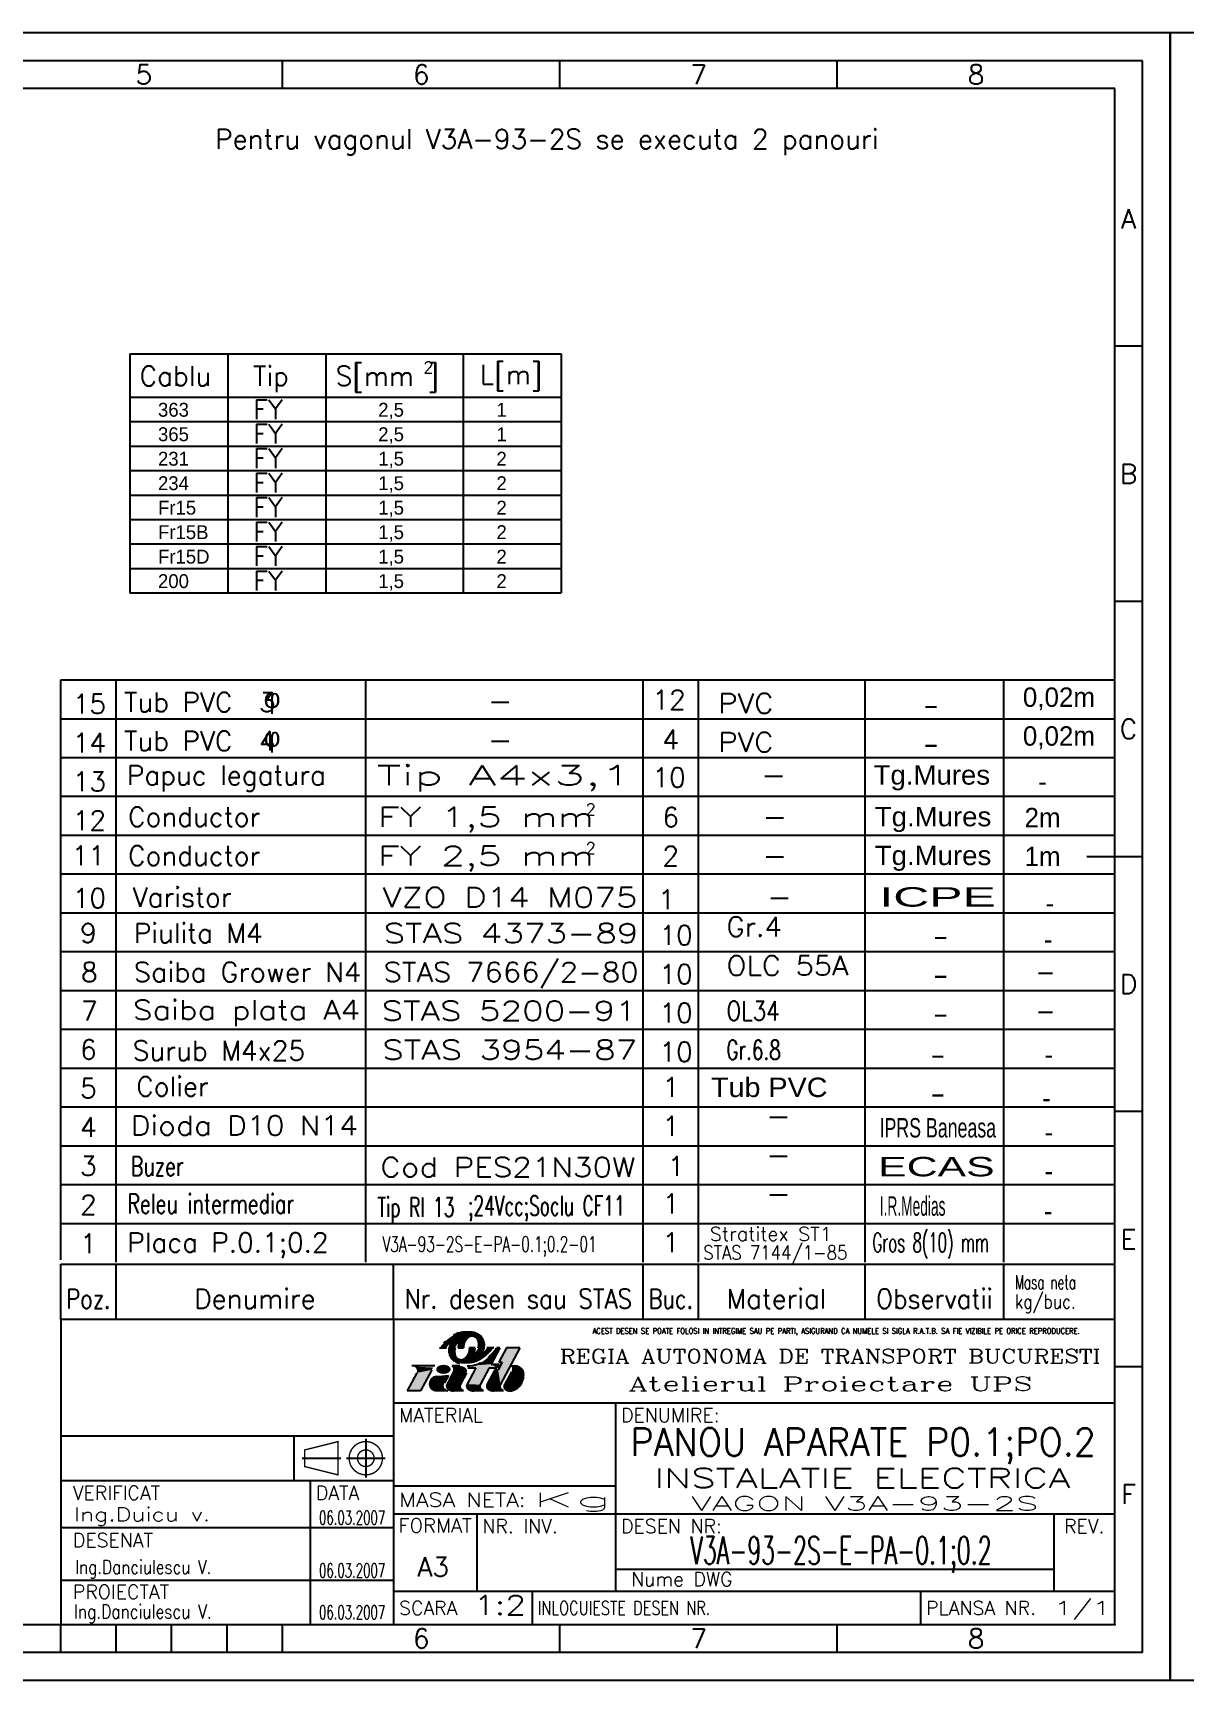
# Model space of a CAD drawing. Header units: millimetres. Extents: x -9 to 621, y 4 to 301.
# Drawn here: x 206.4 to 413.9, y 3.7 to 300.7 of the extents above; entities that cross this region are included whole.
import ezdxf
from ezdxf.enums import TextEntityAlignment as Align

# ---------------------------------------------------------------- set-up
doc = ezdxf.new("R2010")
doc.units = ezdxf.units.MM
doc.layers.add('LIN_GR', color=3, linetype='Continuous')
doc.layers.add('LIN_SUB', color=7, linetype='Continuous')
doc.styles.add('ISO', font='SIMPLEX.shx')
doc.styles.add('ISOCP', font='SIMPLEX.SHX')
doc.styles.add('ROMANC', font='romanc')

# ---------------------------------------------------------------- blocks, each defined once
blk = doc.blocks.new('a3')
at = {"color": 70}
for p, q in [((-160, 287), (-160, 292)), ((-110, 287), (-110, 292)), ((-60, 287), (-60, 292)), ((-5, 240.5), (-10, 240.5)), ((-5, 194.5), (-10, 194.5)), ((-15, 148.5), (-5, 148.5)), ((-5, 102.5), (-10, 102.5)), ((-5, 56.5), (-10, 56.5)), ((-200, 5), (-200, 10)), ((-190, 5), (-190, 10)), ((-180, 5), (-180, 10)), ((-170, 5), (-170, 10)), ((-160, 5), (-160, 10)), ((-110, 5), (-110, 10)), ((-60, 5), (-60, 10)), ((-260, 5), (-160, 5))]:
    blk.add_line(p, q, dxfattribs=at)
at = {"color": 240}
for points in [[(0, 297), (-420, 297), (-420, 0), (0, 0)], [(-5, 292), (-415, 292), (-415, 5), (-5, 5)]]:
    blk.add_lwpolyline(points, close=True, dxfattribs=at)
at = {"color": 70}
blk.add_lwpolyline([(-10, 287), (-410, 287), (-410, 10), (-10, 10)], close=True, dxfattribs=at)
at = {"color": 50, "style": 'ISO'}
for s, p in [('5', (-185, 289.5)), ('6', (-135, 289.5)), ('7', (-85, 289.5)), ('8', (-35, 289.5)), ('A', (-7.5, 263.5)), ('B', (-7.5, 217.5)), ('C', (-7.5, 171.5)), ('D', (-7.5, 125.5)), ('E', (-7.5, 79.5)), ('F', (-7.5, 33.5)), ('6', (-135, 7.5)), ('7', (-85, 7.5)), ('8', (-35, 7.5))]:
    blk.add_text(s, height=3.5, dxfattribs=at).set_placement(p, align=Align.MIDDLE)
blk = doc.blocks.new('ind3_12')
at = {"color": 70}
for p, q in [((0, 55), (-190, 55)), ((-190, 55), (-190, 0)), ((-130, 55), (-130, 0)), ((-130, 40), (0, 40)), ((-190, 26), (-130, 26))]:
    blk.add_line(p, q, dxfattribs=at)
at = {"color": 40}
for p, q in [((-121.71, 49.9), (-120.46, 49.9)), ((-118.34, 49.9), (-117.36, 49.9)), ((-115.31, 49.9), (-116.29, 49.9)), ((-111.94, 49.9), (-113.19, 49.9)), ((-112.95, 48.16), (-112.68, 48.4)), ((-112.68, 48.4), (-112.61, 48.47)), ((-110.84, 49.9), (-112.41, 46.97)), ((-110.84, 49.9), (-111.36, 49.9)), ((-109.64, 49.9), (-111.01, 47.32)), ((-107.23, 49.9), (-110.77, 43.26)), ((-107.23, 49.9), (-109.64, 49.9)), ((-125.82, 45.38), (-127.54, 42.15)), ((-122.56, 46.63), (-126.68, 46.63)), ((-123.11, 45.94), (-125.13, 42.15)), ((-120.12, 44.91), (-120.81, 43.6)), ((-119.12, 45.67), (-120.36, 43.36)), ((-118.05, 46.63), (-119.46, 46.63)), ((-116.85, 45.42), (-118, 43.26)), ((-115.18, 46.28), (-116.74, 43.36)), ((-116.7, 46.63), (-116.29, 46.65)), ((-116.6, 46.28), (-115.18, 46.28)), ((-116.29, 46.65), (-115.69, 46.73)), ((-115.69, 46.73), (-115.27, 46.82)), ((-115.27, 46.82), (-114.78, 46.97)), ((-114.78, 46.97), (-114.27, 47.24)), ((-112.77, 46.28), (-114.38, 43.26)), ((-111.75, 45.93), (-113.13, 43.36)), ((-112.77, 46.28), (-111.36, 46.28)), ((-112.41, 46.97), (-110.99, 46.97)), ((-111.75, 45.93), (-111.15, 45.93)), ((-110.99, 46.97), (-111.36, 46.28)), ((-110.41, 47.32), (-111.15, 45.93)), ((-111.01, 47.32), (-110.41, 47.32)), ((-108.74, 45.59), (-109.99, 43.26)), ((-108.78, 46.63), (-108.09, 46.63)), ((-125.13, 42.15), (-127.54, 42.15)), ((-120.23, 42.15), (-122.21, 42.15)), ((-117.39, 42.15), (-119.15, 42.15)), ((-117.39, 42.15), (-117.72, 42.33)), ((-113.77, 42.15), (-115.53, 42.15)), ((-113.77, 42.15), (-114.1, 42.33)), ((-110.16, 42.15), (-111.92, 42.15)), ((-110.16, 42.15), (-110.49, 42.33))]:
    blk.add_line(p, q, dxfattribs=at)
at = {"color": 240}
for p, q in [((-90, 40), (-90, 6)), ((-130, 34), (-190, 34)), ((-148, 34), (-148, 26)), ((-135, 33.5), (-135, 26.5)), ((-146.5, 30), (-139.5, 30)), ((-138.5, 30), (-131.5, 30)), ((-145, 26), (-145, 0)), ((-130, 25), (-90, 25)), ((-130, 20), (0, 20)), ((-115, 20), (-115, 6)), ((-11, 20), (-11, 6)), ((-190, 17.5), (-130, 17.5)), ((-90, 10), (-11, 10)), ((-190, 8), (-130, 8)), ((-130, 6), (0, 6)), ((-105, 6), (-105, 0)), ((-35, 6), (-35, 0))]:
    blk.add_line(p, q, dxfattribs=at)
at = {"color": 40}
for points in [[(-114.74, 49.9, 0.04888), (-114.64, 50.37, 0.067418), (-114.64, 50.71, 0.012512), (-114.71, 51.12, 0.046313), (-114.74, 51.23, 0.02866), (-114.83, 51.43, 0.04799), (-114.9, 51.53, 0.027533), (-115.01, 51.65, 0.02878), (-115.12, 51.74, 0.020408), (-115.27, 51.85, 0.028785), (-115.38, 51.91, 0.02307), (-115.48, 51.96, 0.025276), (-115.58, 51.99, 0.029587), (-115.69, 52.01, 0.0261), (-115.8, 52.02, 0.034106), (-115.93, 52.02, 0.03305), (-116.05, 52, 0.031407), (-116.17, 51.97, 0.027201), (-116.3, 51.91, 0.027571), (-116.45, 51.82, 0.032433), (-116.58, 51.73, 0.017982), (-116.7, 51.62, 0.025528), (-116.79, 51.53, 0.009898), (-116.89, 51.41, 0.014131), (-116.96, 51.31, 0.005952), (-117.02, 51.22, 0.007874), (-117.06, 51.15, 0.013516), (-117.13, 51.03, 0.012262), (-117.2, 50.9, 0.010996), (-117.25, 50.78, 0.020912), (-117.28, 50.71, 0.006638), (-117.28, 50.69, 0.003922), (-117.3, 50.64, 0.014081), (-117.33, 50.52, 0.011261), (-117.36, 50.37, 0.018498), (-117.36, 50.34, 0.00311), (-117.38, 50.18, 0.039527), (-117.38, 50.07, 0.0256), (-117.36, 49.9)], [(-113.68, 49.9, 0.047001), (-113.61, 50.39, 0.072657), (-113.64, 50.71, 0.024176), (-113.81, 51.3, 0.05712), (-113.92, 51.53, 0.02409), (-114.05, 51.71, 0.014395), (-114.28, 51.99, 0.046768), (-114.45, 52.15, 0.031027), (-114.74, 52.35)], [(-119.97, 49.9, 0.047001), (-120.05, 49.4, 0.072657), (-120.01, 49.08, 0.024176), (-119.84, 48.49, 0.05712), (-119.73, 48.26, 0.02409), (-119.6, 48.09, 0.014395), (-119.38, 47.81, 0.046768), (-119.2, 47.65, 0.031027), (-118.91, 47.44)], [(-118.91, 49.9, 0.04888), (-119.02, 49.43, 0.067418), (-119.01, 49.08, 0.012512), (-118.94, 48.67, 0.046313), (-118.91, 48.56, 0.02866), (-118.82, 48.37, 0.04799), (-118.75, 48.26, 0.027533), (-118.64, 48.15, 0.02878), (-118.53, 48.05, 0.020408), (-118.39, 47.95, 0.028785), (-118.28, 47.88, 0.02307), (-118.17, 47.84, 0.025276), (-118.07, 47.8, 0.029587), (-117.97, 47.78, 0.0261), (-117.85, 47.77, 0.034106), (-117.73, 47.77, 0.03305), (-117.6, 47.79, 0.031407), (-117.48, 47.83, 0.027201), (-117.36, 47.88, 0.027571), (-117.2, 47.97, 0.032433), (-117.07, 48.06, 0.017982), (-116.95, 48.18, 0.025528), (-116.87, 48.26, 0.009898), (-116.76, 48.39, 0.014131), (-116.7, 48.48, 0.005952), (-116.63, 48.57, 0.007874), (-116.59, 48.64, 0.013516), (-116.52, 48.76, 0.012262), (-116.45, 48.9, 0.010996), (-116.4, 49.02, 0.020912), (-116.38, 49.08, 0.006638), (-116.37, 49.11, 0.003922), (-116.35, 49.16, 0.014081), (-116.32, 49.28, 0.011261), (-116.29, 49.42, 0.018498), (-116.29, 49.45, 0.00311), (-116.27, 49.61, 0.039527), (-116.27, 49.73, 0.0256), (-116.29, 49.9)]]:
    blk.add_lwpolyline(points, format="xyb", dxfattribs=at)
at = {"color": 40, "flags": 128}
blk.add_lwpolyline([(-108.71, 42.18, 0.07519), (-108.1, 42.37, 0.103495), (-107.27, 43.01, 0.091904), (-106.74, 43.94, 0.085107), (-106.54, 45.08, 0.085107)], format="xyb", dxfattribs=at)
at = {"color": 240}
for points in [[(-146, 31.5, 0.25, 0.25, 0), (-140, 33, 0.25, 0.25, 0), (-140, 27, 0.25, 0.25, 0), (-146, 28.5, 0.25, 0.25, 0)], [(-135, 31.5, 0.25, 0.25, 1), (-135, 28.5, 0.25, 0.25, 1)]]:
    blk.add_lwpolyline(points, format="xyseb", close=True, dxfattribs=at)
blk.add_lwpolyline([(-135, 33, 0.25, 0.25, 1), (-135, 27, 0.25, 0.25, 1), (-135, 33, 0.25, 0.25, 1)], format="xyseb", dxfattribs=at)
at = {"color": 40}
for centre, radius, start, end in [((-96.55, 26.7), 34.29, 134.6817, 135.4865), ((-117.71, 49.53), 2.3, 144.0002, 170.76), ((-117.8, 49.83), 2.74, 113.911, 122.24), ((-115.81, 45.34), 7.65, 108.9325, 113.911), ((-115.07, 49.86), 3.27, 161.7905, 179.2848), ((-117.59, 50.52), 2.17, 96.8211, 108.9325), ((-116.41, 40.67), 12.1, 91.6964, 96.8211), ((-116.61, 47.25), 5.51, 78.6042, 91.6964), ((-116, 50.28), 2.42, 58.8019, 78.6042), ((-118.58, 49.94), 3.27, 341.7905, 359.2848), ((-115.94, 50.27), 2.3, 324.0002, 350.76), ((-145.94, 81.79), 47.13, 315, 315.973), ((-113.12, 49.86), 0.893, 316.8981, 318.6566), ((-115.09, 51.98), 4.23, 315.973, 321.3402), ((-122.28, 57.73), 13.43, 321.3402, 324.353), ((-122.21, 43.44), 1.29, 94.5979, 270), ((-177.94, 750.15), 707.62, 274.50891, 274.68697), ((-119.73, 46), 0.689, 331.9275, 66.4849), ((-117.66, 49.52), 2.42, 238.8019, 258.6042), ((-108.09, 45.08), 1.55, 0, 90), ((-120.23, 42.84), 0.689, 201.8729, 270), ((-119.75, 43.03), 0.689, 151.9275, 234.4615), ((-119.15, 43.87), 1.72, 234.4615, 270), ((-117.39, 42.94), 0.689, 151.9275, 241.9275), ((-116.14, 43.03), 0.689, 151.9275, 234.4615), ((-115.53, 43.87), 1.72, 234.4615, 270), ((-113.78, 42.94), 0.689, 151.9275, 241.9275), ((-112.52, 43.03), 0.689, 151.9275, 234.4615), ((-111.92, 43.87), 1.72, 234.4615, 270), ((-110.16, 42.94), 0.689, 151.9275, 241.9275), ((-109.38, 42.94), 0.689, 151.9275, 242.7821), ((-108.99, 43.7), 1.55, 242.7821, 280.2311)]:
    blk.add_arc(centre, radius, start, end, dxfattribs=at)
blk.add_point((0, 0))
for points in [[(-121.71, 49.9), (-120.46, 49.9), (-121.21, 50.52), (-120.18, 50.33)], [(-121.21, 50.52), (-120.18, 50.33), (-120.72, 51.03), (-119.93, 50.59)], [(-120.72, 51.03), (-119.93, 50.59), (-120.22, 51.49), (-119.57, 50.88)], [(-120.22, 51.49), (-119.57, 50.88), (-119.6, 51.93), (-118.18, 50.88)], [(-119.57, 50.88), (-118.18, 50.88), (-119.84, 50.38), (-118.6, 50.45)], [(-119.6, 51.93), (-118.18, 50.88), (-118.87, 52.35), (-118.18, 50.88)], [(-118.87, 52.35), (-118.18, 50.88), (-118.21, 52.6), (-118.18, 50.88)], [(-117.31, 50.61), (-118.27, 50.54), (-117.37, 50.27), (-118.32, 50.22)], [(-117.09, 51.1), (-118.18, 50.88), (-117.31, 50.61), (-118.27, 50.54)], [(-118.21, 52.6), (-118.18, 50.88), (-117.81, 52.68), (-118.18, 50.88)], [(-116.87, 52.76), (-118.18, 50.88), (-116.31, 52.75), (-118.18, 50.88)], [(-117.81, 52.68), (-118.18, 50.88), (-116.87, 52.76), (-118.18, 50.88)], [(-116.08, 51.99), (-116.31, 52.75), (-116.62, 51.7), (-118.18, 50.88)], [(-116.62, 51.7), (-118.18, 50.88), (-117.09, 51.1), (-118.18, 50.88)], [(-115.84, 51.99), (-116.08, 51.99), (-116.32, 51.86)], [(-116.31, 52.75), (-115.41, 52.63), (-115.84, 52.71)], [(-115.54, 51.98), (-115.41, 52.63), (-116.08, 51.99), (-116.31, 52.75)], [(-115.84, 51.99), (-115.54, 51.98), (-115.91, 51.97), (-115.51, 51.96)], [(-115.73, 51.96), (-115.33, 51.85), (-115.51, 51.96)], [(-115.09, 51.72), (-114.87, 52.42), (-115.54, 51.98), (-115.41, 52.63)], [(-115.41, 52.63), (-114.87, 52.42), (-115.11, 52.53)], [(-114.87, 51.48), (-114.18, 51.87), (-115.09, 51.72), (-114.87, 52.42)], [(-114.87, 52.42), (-114.18, 51.87), (-114.48, 52.17)], [(-114.68, 50.99), (-113.86, 51.41), (-114.87, 51.48), (-114.18, 51.87)], [(-114.63, 50.55), (-113.67, 50.85), (-114.68, 50.99), (-113.86, 51.41)], [(-114.65, 50.25), (-113.62, 50.26), (-114.63, 50.55), (-113.67, 50.85)], [(-113.67, 50.85), (-113.62, 50.26), (-113.61, 50.56)], [(-119.97, 49.9), (-118.91, 49.9), (-120.05, 49.4), (-119, 49.53)], [(-120.05, 49.4), (-119, 49.53), (-119.94, 48.79), (-119, 49.02)], [(-120.05, 49.4), (-119.94, 48.79), (-120.04, 49.24)], [(-120.04, 49.24), (-119.94, 48.79), (-120.03, 49.13)], [(-119.84, 50.38), (-118.6, 50.45), (-119.97, 49.9), (-118.91, 49.9)], [(-119.94, 48.79), (-119, 49.02), (-119.72, 48.25), (-118.92, 48.6)], [(-119.72, 48.25), (-118.92, 48.6), (-119.33, 47.76), (-118.75, 48.27)], [(-119.33, 47.76), (-118.75, 48.27), (-118.77, 47.37), (-118.43, 47.98)], [(-118.77, 47.37), (-118.43, 47.98), (-118.32, 47.19), (-118.12, 47.82)], [(-117.37, 50.27), (-118.32, 50.22), (-117.36, 49.9), (-118.34, 49.9)], [(-118.32, 47.19), (-118.12, 47.82), (-117.71, 47.07), (-117.72, 47.77)], [(-117.71, 47.07), (-117.72, 47.77), (-117.14, 47.03), (-117.33, 47.9)], [(-117.14, 47.03), (-117.33, 47.9), (-116.45, 47.06), (-117.04, 48.09)], [(-116.45, 47.06), (-117.04, 48.09), (-115.94, 47.1), (-116.74, 48.42)], [(-116.7, 48.48), (-115.12, 47.31), (-116.74, 48.42)], [(-116.7, 48.48), (-116.7, 48.48), (-116.74, 48.42)], [(-115.94, 47.1), (-116.74, 48.42), (-115.12, 47.31), (-116.74, 48.42)], [(-116.45, 48.9), (-115.12, 47.31), (-116.7, 48.48)], [(-116.4, 49.03), (-115.48, 48.92), (-116.45, 48.9), (-115.12, 47.31)], [(-116.29, 49.44), (-115.35, 49.44), (-116.4, 49.03), (-115.48, 48.92)], [(-116.29, 49.9), (-115.31, 49.9), (-116.29, 49.44), (-115.35, 49.44)], [(-115.48, 48.92), (-114.09, 48.92), (-115.01, 49.4), (-113.85, 49.33)], [(-115.48, 48.92), (-114.59, 48.13), (-115.12, 47.31)], [(-115.48, 48.92), (-114.09, 48.92), (-114.18, 47.78), (-115.12, 47.31)], [(-115.01, 49.4), (-113.85, 49.33), (-114.75, 49.87), (-113.72, 49.72)], [(-114.75, 49.87), (-113.72, 49.72), (-114.65, 50.25), (-113.62, 50.26)], [(-114.09, 48.92), (-114.18, 47.78), (-114.59, 48.13)], [(-114.09, 48.92), (-113.61, 48.17), (-114.18, 47.78)], [(-113.69, 49.23), (-112.95, 48.75), (-114.09, 48.92), (-113.61, 48.17)], [(-113.49, 47.75), (-113.9, 47.46), (-112.41, 46.97)], [(-113.4, 49.55), (-112.44, 49.28), (-113.69, 49.23), (-112.95, 48.75)], [(-113.03, 48.1), (-112.41, 46.97), (-113.49, 47.75), (-112.41, 46.97)], [(-113.19, 49.9), (-111.94, 49.9), (-113.4, 49.55), (-112.44, 49.28)], [(-112.65, 48.42), (-112.41, 46.97), (-113.03, 48.1), (-112.41, 46.97)], [(-112.22, 48.86), (-112.41, 46.97), (-112.65, 48.42), (-112.41, 46.97)], [(-111.36, 49.9), (-110.84, 49.9), (-111.76, 49.37), (-112.41, 46.97)], [(-111.76, 49.37), (-112.41, 46.97), (-112.22, 48.86), (-112.41, 46.97)], [(-110.41, 47.32), (-107.23, 49.9), (-111.15, 45.93), (-110.73, 43.34)], [(-109.64, 49.9), (-107.23, 49.9), (-111.01, 47.32), (-110.41, 47.32)], [(-125.82, 45.38), (-123.11, 45.94), (-127.54, 42.15), (-125.13, 42.15)], [(-126.68, 46.63), (-122.56, 46.63), (-126.26, 46.53), (-122.84, 46.34)], [(-126.26, 46.53), (-122.84, 46.34), (-125.96, 46.29), (-123.05, 46.05)], [(-123.05, 46.05), (-125.96, 46.29), (-123.11, 45.94), (-125.77, 45.87)], [(-125.76, 45.63), (-123.11, 45.94), (-125.82, 45.38)], [(-125.77, 45.87), (-123.11, 45.94), (-125.76, 45.63), (-123.11, 45.94)], [(-122.31, 44.73), (-120.12, 44.91), (-123.17, 44.3), (-120.81, 43.6)], [(-122.31, 44.73), (-123.17, 44.3), (-122.7, 44.64), (-123.04, 44.43)], [(-122.28, 46.18), (-122.28, 45.84), (-122.31, 46.03)], [(-122.2, 46.34), (-122.22, 45.73), (-122.28, 46.18), (-122.28, 45.84)], [(-122.07, 46.5), (-122.04, 45.53), (-122.2, 46.34), (-122.22, 45.73)], [(-121.94, 46.59), (-121.9, 45.43), (-122.07, 46.5), (-122.04, 45.53)], [(-121.78, 46.68), (-121.71, 45.34), (-121.94, 46.59), (-121.9, 45.43)], [(-121.62, 46.75), (-121.56, 45.28), (-121.78, 46.68), (-121.71, 45.34)], [(-121.46, 46.79), (-121.43, 45.25), (-121.62, 46.75), (-121.56, 45.28)], [(-121.33, 46.82), (-121.31, 45.23), (-121.46, 46.79), (-121.43, 45.25)], [(-121.21, 46.83), (-121.2, 45.22), (-121.33, 46.82), (-121.31, 45.23)], [(-121.21, 46.83), (-121.1, 46.84), (-121.09, 45.21)], [(-121.09, 45.21), (-120.9, 45.21), (-121.21, 46.83), (-121.2, 45.22)], [(-121.1, 46.84), (-120.91, 46.84), (-121.09, 45.21), (-120.9, 45.21)], [(-120.9, 45.21), (-120.91, 46.84), (-120.81, 45.22), (-120.81, 46.83)], [(-120.81, 45.22), (-120.81, 46.83), (-120.68, 45.23), (-120.69, 46.82)], [(-120.68, 45.23), (-120.69, 46.82), (-120.56, 45.25), (-120.55, 46.79)], [(-120.56, 45.25), (-120.55, 46.79), (-120.42, 45.29), (-120.43, 46.76)], [(-120.42, 45.29), (-120.43, 46.76), (-120.27, 45.34), (-120.27, 46.7)], [(-120.36, 43.36), (-116.85, 45.42), (-120.42, 42.88), (-118, 43.26)], [(-119.12, 45.67), (-116.78, 45.9), (-120.36, 43.36), (-116.85, 45.42)], [(-120.27, 45.34), (-120.27, 46.7), (-120.14, 45.41), (-120.13, 46.63)], [(-120.14, 45.41), (-120.13, 46.63), (-119.97, 45.52), (-119.99, 46.54)], [(-119.97, 45.52), (-119.99, 46.54), (-119.84, 45.65), (-119.88, 46.44)], [(-119.84, 45.65), (-119.88, 46.44), (-119.74, 45.8), (-119.77, 46.3)], [(-119.74, 45.8), (-119.77, 46.3), (-119.71, 45.9), (-119.72, 46.2)], [(-119.72, 46.2), (-119.71, 45.9), (-119.7, 46.13), (-119.69, 46.02)], [(-119.46, 46.63), (-118.05, 46.63), (-119.08, 46.21), (-117.05, 46.31)], [(-119.25, 46.4), (-119.09, 46.04), (-119.08, 46.21)], [(-119.08, 46.21), (-117.05, 46.31), (-119.12, 45.67), (-116.78, 45.9)], [(-118.05, 46.63), (-117.05, 46.31), (-117.7, 46.59), (-117.41, 46.5)], [(-117.05, 46.31), (-116.78, 45.9), (-116.88, 46.12)], [(-116.78, 45.9), (-116.85, 45.42), (-116.77, 45.67)], [(-115.18, 46.28), (-112.77, 46.28), (-116.74, 43.36), (-114.38, 43.26)], [(-116.22, 46.66), (-116.7, 46.63), (-116.6, 46.28)], [(-116.6, 46.28), (-111.36, 46.28), (-116.22, 46.66), (-112.41, 46.97)], [(-116.22, 46.66), (-115.25, 46.82), (-115, 46.76)], [(-115.25, 46.82), (-114.79, 46.97), (-115, 46.76)], [(-115, 46.76), (-115, 46.76), (-114.79, 46.97), (-114.45, 46.8)], [(-114.35, 47.19), (-112.41, 46.97), (-114.79, 46.97), (-114.45, 46.8)], [(-113.9, 47.46), (-112.41, 46.97), (-114.35, 47.19), (-112.41, 46.97)], [(-111.75, 45.93), (-111.15, 45.93), (-113.13, 43.36), (-110.77, 43.26)], [(-112.41, 46.97), (-110.99, 46.97), (-111.36, 46.28)], [(-111.15, 45.93), (-110.77, 43.26), (-110.73, 43.34)], [(-109.99, 43.26), (-108.74, 45.59), (-106.74, 43.94)], [(-108.78, 46.63), (-108.43, 46.63), (-108.69, 46.43), (-108.49, 46.44)], [(-108.74, 45.59), (-108.09, 46.63), (-108.66, 45.8)], [(-108.74, 45.59), (-106.98, 46.16), (-108.09, 46.63)], [(-108.74, 45.59), (-106.54, 45.08), (-106.98, 46.16)], [(-108.74, 45.59), (-106.74, 43.94), (-106.54, 45.08)], [(-108.69, 46.43), (-108.49, 46.44), (-108.64, 46.23), (-108.56, 46.21)], [(-108.43, 46.63), (-108.63, 46.02), (-108.09, 46.63), (-108.66, 45.8)], [(-108.66, 45.8), (-108.66, 45.8), (-108.43, 46.63), (-108.63, 46.02)], [(-108.64, 46.23), (-108.56, 46.21), (-108.63, 46.02)], [(-108.09, 46.63), (-106.98, 46.16), (-107.61, 46.55), (-107.23, 46.37)], [(-106.98, 46.16), (-106.54, 45.08), (-106.83, 45.98), (-106.62, 45.57)], [(-106.54, 45.08), (-106.74, 43.94), (-106.59, 44.51)], [(-123.17, 44.3), (-120.81, 43.6), (-123.49, 43.38), (-120.95, 43.16)], [(-123.17, 44.3), (-123.49, 43.38), (-123.29, 44.14), (-123.45, 43.79)], [(-123.49, 43.38), (-120.95, 43.16), (-123.49, 43.38), (-120.87, 42.58)], [(-123.49, 43.38), (-123.1, 42.51), (-123.42, 43), (-123.25, 42.69)], [(-123.49, 43.38), (-120.87, 42.58), (-123.1, 42.51), (-120.62, 42.27)], [(-123.1, 42.51), (-122.21, 42.15), (-122.93, 42.37), (-122.61, 42.22)], [(-123.1, 42.51), (-120.62, 42.27), (-122.21, 42.15), (-120.23, 42.15)], [(-120.42, 42.88), (-120.36, 43.36), (-120.43, 43.1)], [(-120.42, 42.88), (-118, 43.26), (-120.15, 42.47), (-118.06, 42.75)], [(-120.15, 42.47), (-120.42, 42.88), (-120.32, 42.64)], [(-120.15, 42.47), (-118.06, 42.75), (-119.15, 42.15), (-117.72, 42.33)], [(-119.15, 42.15), (-120.15, 42.47), (-119.72, 42.25)], [(-119.15, 42.15), (-117.72, 42.33), (-117.39, 42.15)], [(-118.02, 43.03), (-117.9, 42.55), (-118.06, 42.75)], [(-116.74, 43.36), (-116.81, 42.88), (-116.82, 43.14)], [(-116.74, 43.36), (-114.38, 43.26), (-116.81, 42.88), (-114.44, 42.75)], [(-116.52, 42.46), (-116.81, 42.88), (-116.71, 42.66)], [(-116.81, 42.88), (-114.44, 42.75), (-116.52, 42.46), (-114.12, 42.34)], [(-115.53, 42.15), (-116.54, 42.47), (-116.1, 42.25)], [(-116.52, 42.46), (-114.12, 42.34), (-115.53, 42.15), (-113.77, 42.15)], [(-114.42, 42.94), (-114.29, 42.55), (-114.44, 42.75)], [(-114.36, 43.31), (-114.4, 43.15), (-114.38, 43.26)], [(-113.13, 43.36), (-113.19, 42.89), (-113.2, 43.13)], [(-113.13, 43.36), (-110.77, 43.26), (-113.19, 42.89)], [(-113.19, 42.89), (-110.77, 43.26), (-110.82, 42.72)], [(-112.92, 42.47), (-113.19, 42.89), (-113.1, 42.66)], [(-113.19, 42.89), (-110.82, 42.72), (-112.92, 42.47)], [(-112.92, 42.47), (-110.82, 42.72), (-111.92, 42.15)], [(-111.92, 42.15), (-112.92, 42.47), (-112.49, 42.25)], [(-110.82, 42.72), (-111.92, 42.15), (-110.49, 42.33)], [(-110.49, 42.33), (-110.16, 42.15), (-111.92, 42.15)], [(-110.8, 42.98), (-110.66, 42.53), (-110.82, 42.72)], [(-110.73, 43.34), (-110.78, 43.14), (-110.77, 43.26)], [(-109.99, 43.26), (-110.04, 42.73), (-110.07, 42.99)], [(-110.04, 42.73), (-109.99, 43.26), (-109.7, 42.32)], [(-109.7, 42.32), (-110.04, 42.73), (-109.91, 42.5)], [(-109.99, 43.26), (-107.27, 43.01), (-106.74, 43.94)], [(-109.99, 43.26), (-108.1, 42.37), (-107.27, 43.01)], [(-109.99, 43.26), (-108.71, 42.18), (-108.1, 42.37)], [(-109.99, 43.26), (-109.7, 42.32), (-108.71, 42.18)], [(-108.71, 42.18), (-109.7, 42.32), (-109.23, 42.17)], [(-109.7, 42.32), (-109.7, 42.32), (-108.71, 42.18)], [(-107.27, 43.01), (-108.1, 42.37), (-107.66, 42.64)], [(-106.74, 43.94), (-107.27, 43.01), (-106.96, 43.45)]]:
    blk.add_solid(points, dxfattribs=at)
at = {"color": 40, "style": 'ISO', "width": 0.77078}
blk.add_text('ACEST DESEN SE POATE FOLOSI IN INTREGIME SAU PE PARTI, ASIGURAND CA NUMELE SI SIGLA R.A.T.B. SA FIE VIZIBILE PE ORICE REPRODUCERE.', height=1, dxfattribs=at).set_placement((-94.13, 52.45), (-6.3, 52.45), align=Align.FIT)
at = {"color": 240}
for s, style, width, p, p2 in [('REGIA AUTONOMA DE TRANSPORT BUCURESTI', 'ROMANC', 1.063101, (-100.04, 47.17), (-2.58, 47.17)), ('Atelierul Proiectare UPS', 'ROMANC', 1.425107, (-87.65, 42.18), (-14.86, 42.18)), ('MASA NETA:', 'ISO', 1.009422, (-129, 21.25), (-106.17, 21.25)), ('FORMAT', 'ISO', 0.917397, (-129.11, 16.61), (-115.89, 16.61)), ('INLOCUIESTE DESEN NR.', 'ISO', 0.687691, (-104, 1.75), (-72.89, 1.75))]:
    blk.add_text(s, height=2.5, dxfattribs=dict(at, style=style, width=width)).set_placement(p, p2, align=Align.FIT)
at = {"color": 240, "style": 'ISO'}
for s, p in [('MATERIAL', (-129, 36.5)), ('DENUMIRE:', (-89, 36.5)), ('VERIFICAT', (-187.81, 22.5)), ('DATA', (-144, 22.5)), ('NR. INV.', (-114, 16.5)), ('DESEN NR:', (-89, 16.5)), ('DESENAT', (-187.81, 13.97)), ('PROIECTAT', (-187.81, 4.66)), ('SCARA', (-129, 1.75)), ('PLANSA NR.', (-34, 1.75))]:
    blk.add_text(s, height=2.5, dxfattribs=at).set_placement(p)
blk.add_text('REV.', height=2.5, dxfattribs=at).set_placement((-5.5, 17.75), align=Align.MIDDLE)
at = {"color": 50, "style": 'ISO'}
for tag, height, width, p, p2 in [('MATERIAL', 3.5, 1.837708, (-127.1, 31.84), (-91.87, 31.84)), ('STAS_MATERIAL', 3.5, 2.784754, (-126.09, 25.95), (-91.75, 25.95)), ('ANSAMBLU', 3.5, 2.48631, (-83.01, 24.67), (-8.01, 24.67)), ('VERIFICAT', 2.5, 0.86708, (-187.61, 18.63), (-163.04, 18.63)), ('DESENAT', 2.5, 1.026691, (-187.39, 9.14), (-162.83, 9.14)), ('PROIECTAT', 2.5, 1.037581, (-187.61, 1.12), (-162.78, 1.12)), ('SCARA', 3.5, 1.565143, (-115.5, 1.75), (-106.11, 1.75))]:
    blk.add_attdef(tag, text='', height=height, dxfattribs=dict(at, width=width)).set_placement(p, p2, align=Align.FIT)
at = {"color": 70, "style": 'ISO'}
for tag, width, p, p2 in [('DENUMIRE_DESEN', 1.844561, (-87.29, 30.44), (-3.41, 30.44)), ('NUMAR_DESEN', 1.112195, (-76.49, 10.87), (-22.2, 10.87))]:
    blk.add_attdef(tag, text='', height=5, dxfattribs=dict(at, width=width)).set_placement(p, p2, align=Align.FIT)
at = {"color": 240, "style": 'ISO'}
for tag, width, p, p2 in [('MASA', 3.701178, (-105.03, 21.25), (-90.49, 21.25)), ('SUBANSAMBLU', 3.628523, (-76.35, 20.58), (-13.71, 20.58)), ('DATA', 0.588678, (-143.42, 18.04), (-131.51, 18.04)), ('DATA', 0.588678, (-143.42, 8.49), (-131.51, 8.49)), ('DATA', 0.588678, (-143.42, 0.97), (-131.51, 0.97)), ('PLANSA', 1.983142, (-10.91, 1.75), (-0.76, 1.75))]:
    blk.add_attdef(tag, text='', height=2.5, dxfattribs=dict(at, width=width)).set_placement(p, p2, align=Align.FIT)
at = {"color": 50, "style": 'ISO'}
blk.add_attdef('FORMAT', text='', height=3.5, dxfattribs=at).set_placement((-122.83, 8.67), align=Align.CENTER)
at = {"color": 240, "style": 'ISO'}
blk.add_attdef('NUME_DWG', (-87.2, 6.95), '', height=2.5, dxfattribs=at)

msp = doc.modelspace()

# ---------------------------------------------------------------- linework, layer by layer
at = {"color": 1}
for p, q in [((223.881, 242.855), (223.881, 199.7248)), ((223.881, 242.855), (301.6361, 242.855)), ((241.5526, 242.855), (241.5526, 199.7248)), ((259.2242, 242.855), (259.2242, 199.7248)), ((283.9645, 242.855), (283.9645, 199.7248)), ((301.6361, 242.855), (301.6361, 199.7248)), ((223.881, 235.0361), (301.6361, 235.0361)), ((223.881, 230.6222), (301.6361, 230.6222)), ((223.881, 226.2082), (301.6361, 226.2082)), ((223.881, 221.7943), (301.6361, 221.7943)), ((223.881, 217.3804), (301.6361, 217.3804)), ((223.881, 212.9665), (301.6361, 212.9665)), ((223.881, 208.5526), (301.6361, 208.5526)), ((223.881, 204.1387), (301.6361, 204.1387)), ((223.881, 199.7248), (301.6361, 199.7248))]:
    msp.add_line(p, q, dxfattribs=at)
at = {"color": 240}
for p, q in [((211.4402, 184.0503), (401.5504, 184.0503)), ((211.4402, 177.0503), (401.5504, 177.0503)), ((211.4402, 170.0503), (401.5504, 170.0503)), ((211.4402, 163.0503), (401.5504, 163.0503)), ((211.4402, 156.0503), (401.5504, 156.0503)), ((211.4402, 149.0503), (401.5504, 149.0503)), ((211.4402, 142.0503), (401.5504, 142.0503)), ((211.4402, 135.0503), (401.5504, 135.0503)), ((211.4402, 128.0503), (401.5504, 128.0503)), ((211.4402, 121.0503), (401.5504, 121.0503)), ((211.4402, 114.0503), (401.5504, 114.0503)), ((211.4402, 107.0503), (401.5504, 107.0503)), ((211.4402, 100.0503), (401.5504, 100.0503)), ((211.4402, 93.0503), (401.5504, 93.0503)), ((211.4402, 86.0503), (401.5504, 86.0503))]:
    msp.add_line(p, q, dxfattribs=at)
msp.add_lwpolyline([(621.4402, 3.6983), (621.4402, 300.6983), (411.4402, 300.6983), (411.4402, 3.6983)], close=True, dxfattribs=at)
at = {"color": 70}
for points in [[(211.4402, 149.0503), (211.4402, 184.0503)], [(221.4402, 149.0503), (221.4402, 184.0503)], [(266.4402, 149.0503), (266.4402, 184.0503)], [(316.4402, 149.0503), (316.4402, 184.0503)], [(326.4402, 149.0503), (326.4402, 184.0503)], [(356.4402, 149.0503), (356.4402, 184.0503)], [(381.4402, 149.0503), (381.4402, 184.0503)], [(211.4402, 79.4786), (211.4402, 149.0503)], [(221.4402, 79.0503), (221.4402, 149.0503)], [(266.4402, 79.0503), (266.4402, 149.0503)], [(316.4402, 79.0503), (316.4402, 149.0503)], [(326.4402, 79.0503), (326.4402, 149.0503)], [(356.4402, 79.0503), (356.4402, 149.0503)], [(381.4402, 79.0503), (381.4402, 149.0503)]]:
    msp.add_lwpolyline(points, dxfattribs=at)
at = {"color": 3}
for points in [[(211.4402, 78.6983), (401.4402, 78.6983)], [(211.4402, 68.6983), (211.4402, 78.6983)], [(221.4402, 68.6983), (221.4402, 78.6983)], [(271.4402, 68.6983), (271.4402, 78.6983)], [(316.4402, 68.6983), (316.4402, 78.6983)], [(326.4402, 68.6983), (326.4402, 78.6983)], [(356.4402, 68.6983), (356.4402, 78.6983)], [(381.4402, 68.6983), (381.4402, 78.6983)]]:
    msp.add_lwpolyline(points, dxfattribs=at)

# ---------------------------------------------------------------- block references
msp.add_blockref('a3', (411.4402, 3.6983))
at = {"color": 1}
ref = msp.add_blockref('ind3_12', (401.4402, 13.6983), dxfattribs=at)
ref.add_attrib('DENUMIRE_DESEN', 'PANOU APARATE P0.1;PO.2', dxfattribs={"color": 70, "height": 5, "style": 'ISO', "width": 0.800707}).set_placement((314.1489, 44.1364), (398.0326, 44.1364), align=Align.FIT)
ref.add_attrib('ANSAMBLU', 'INSTALATIE ELECTRICA', dxfattribs={"color": 50, "height": 3.5, "style": 'ISO', "width": 1.27485}).set_placement((318.4303, 38.3731), (393.434, 38.3731), align=Align.FIT)
ref.add_attrib('SUBANSAMBLU', 'VAGON V3A-93-2S', dxfattribs={"color": 240, "height": 2.5, "style": 'ISO', "width": 1.675592}).set_placement((325.0903, 34.278), (387.7255, 34.278), align=Align.FIT)
ref.add_attrib('NUMAR_DESEN', 'V3A-93-2S-E-PA-0.1;0.2', dxfattribs={"color": 70, "height": 5, "style": 'ISO', "width": 0.520548}).set_placement((324.9551, 24.5715), (379.2408, 24.5715), align=Align.FIT)
ref.add_attrib('NUME_DWG', 'Nume DWG', (314.2431, 20.6481), dxfattribs={"color": 240, "height": 2.5, "style": 'ISO'})
ref.add_attrib('PLANSA', '1/1', dxfattribs={"color": 240, "height": 2.5, "style": 'ISO', "width": 1.983142}).set_placement((390.5323, 15.4483), (400.6841, 15.4483), align=Align.FIT)
ref.add_attrib('FORMAT', 'A3', dxfattribs={"color": 50, "height": 3.5, "style": 'ISO'}).set_placement((278.6061, 22.3675), align=Align.CENTER)
ref.add_attrib('SCARA', '1:2', dxfattribs={"color": 50, "height": 3.5, "style": 'ISO', "width": 1.252114}).set_placement((285.9421, 15.4483), (295.333, 15.4483), align=Align.FIT)
ref.add_attrib('MASA', 'Kg', dxfattribs={"color": 240, "height": 2.5, "style": 'ISO', "width": 3.701178}).set_placement((296.4054, 34.9483), (310.9458, 34.9483), align=Align.FIT)
ref.add_attrib('VERIFICAT', 'Ing.Duicu v.', dxfattribs={"color": 50, "height": 2.5, "style": 'ISO', "width": 1.159354}).set_placement((213.8341, 32.3306), (238.4014, 32.3306), align=Align.FIT)
ref.add_attrib('DATA', '06.03.2007', dxfattribs={"color": 240, "height": 2.5, "style": 'ISO', "width": 0.575145}).set_placement((258.019, 31.7347), (269.9327, 31.7347), align=Align.FIT)
ref.add_attrib('DESENAT', 'Ing.Danciulescu V.', dxfattribs={"color": 50, "height": 2.5, "style": 'ISO', "width": 0.734395}).set_placement((214.0478, 22.8333), (238.615, 22.8333), align=Align.FIT)
ref.add_attrib('DATA', '06.03.2007', dxfattribs={"color": 240, "height": 2.5, "style": 'ISO', "width": 0.575145}).set_placement((258.019, 22.1869), (269.9327, 22.1869), align=Align.FIT)
ref.add_attrib('PROIECTAT', 'Ing.Danciulescu V.', dxfattribs={"color": 50, "height": 2.5, "style": 'ISO', "width": 0.742185}).set_placement((213.8341, 14.8144), (238.662, 14.8144), align=Align.FIT)
ref.add_attrib('DATA', '06.03.2007', dxfattribs={"color": 240, "height": 2.5, "style": 'ISO', "width": 0.575145}).set_placement((258.019, 14.668), (269.9327, 14.668), align=Align.FIT)

# ---------------------------------------------------------------- texts
at = {"color": 2}
for s, p in [('363', (228.9811, 231.5004)), ('2,5', (268.6762, 231.5004)), ('1', (289.9901, 231.5004)), ('365', (228.9811, 227.0865)), ('2,5', (268.6762, 227.0865)), ('1', (289.9901, 227.0865)), ('231', (228.9811, 222.6726)), ('1,5', (268.6762, 222.6726)), ('2', (289.9901, 222.6726)), ('234', (228.9811, 218.2587)), ('1,5', (268.6762, 218.2587)), ('2', (289.9901, 218.2587)), ('Fr15', (228.9811, 213.8448)), ('1,5', (268.6762, 213.8448)), ('2', (289.9901, 213.8448)), ('Fr15B', (228.9811, 209.4309)), ('1,5', (268.6762, 209.4309)), ('2', (289.9901, 209.4309)), ('Fr15D', (228.9811, 205.017)), ('1,5', (268.6762, 205.017)), ('2', (289.9901, 205.017)), ('200', (228.9811, 200.6031)), ('1,5', (268.6762, 200.6031)), ('2', (289.9901, 200.6031))]:
    msp.add_text(s, height=2.5, dxfattribs=at).set_placement(p)
at = {"color": 50}
for s, p in [('0,02m', (391.3869, 179.1815)), ('0,02m', (391.3869, 172.1815)), ('-', (388.4227, 163.9735)), ('2m', (388.4379, 157.4609)), ('1m', (388.4379, 150.4609)), ('-', (389.7353, 142.0503)), ('-', (389.4275, 135.5238)), ('-', (389.5558, 114.7425)), ('-', (389.1638, 106.9069)), ('-', (389.5558, 100.7425)), ('-', (389.5558, 93.7425)), ('-', (389.4275, 86.5238))]:
    msp.add_text(s, height=3.5, dxfattribs=at).set_placement(p, align=Align.CENTER)
for s, width, p, p2 in [('    -    ', 0.666667, (357.82, 177.8031), (378.82, 177.8031)), ('    -    ', 0.666667, (357.82, 170.8031), (378.82, 170.8031)), ('Tg.Mures', 0.857143, (357.9794, 165.1558), (378.9794, 165.1558)), ('Tg.Mures', 0.857143, (358.1942, 157.6461), (379.1942, 157.6461)), ('Tg.Mures', 0.857143, (358.1942, 150.6461), (379.1942, 150.6461)), ('ICPE', 1.8, (359.0138, 143.1572), (380.0138, 143.1572)), ('    -    ', 0.666667, (359.5561, 136.1534), (380.5561, 136.1534)), ('    -    ', 0.666667, (359.5561, 129.1534), (380.5561, 129.1534)), ('    -    ', 0.666667, (359.5561, 122.1534), (380.5561, 122.1534)), ('    -    ', 0.666667, (359.0558, 114.7425), (380.0558, 114.7425)), ('Tub PVC', 0.857143, (328.6661, 108.8269), (349.6661, 108.8269)), ('    -    ', 0.666667, (359.0558, 107.7425), (380.0558, 107.7425)), ('IPRS Baneasa', 0.529412, (359.0558, 101.5324), (380.0558, 101.5324)), ('ECAS', 1.636364, (358.7947, 94.525), (379.7947, 94.525))]:
    msp.add_text(s, height=3.5, dxfattribs=dict(at, width=width)).set_placement(p, p2, align=Align.FIT)
at = {"color": 50, "width": 0.529412}
msp.add_text('I.R.Medias', height=3.5, dxfattribs=at).set_placement((359.0926, 87.4196))
at = {"layer": 'LIN_GR', "color": 3, "style": 'ISOCP'}
for s, p in [('15', (216.6198, 177.9581)), ('14', (216.6198, 170.9581)), ('13', (216.6198, 163.9581)), ('12', (216.6198, 156.9581)), ('11', (216.4402, 150.6503)), ('10', (216.6198, 142.9581)), ('9', (216.4402, 136.6503)), ('6', (216.4402, 115.6503)), ('5', (216.4402, 108.6503)), ('4', (216.4402, 101.6503)), ('3', (216.4402, 94.6503)), ('2', (216.4402, 87.6503)), ('1', (216.4402, 80.6503))]:
    msp.add_text(s, height=3.5, dxfattribs=at).set_placement(p, align=Align.CENTER)
for s, p in [('8', (215.1048, 129.6103)), ('7', (215.1048, 122.6103))]:
    msp.add_text(s, height=3.5, dxfattribs=at).set_placement(p)
at = {"layer": 'LIN_SUB', "color": 2, "style": 'ISOCP'}
for s, height, p in [('Pentru vagonul V3A-93-2S se executa 2 panouri', 3.5, (239.2871, 279.8202)), ('Cablu', 3.5, (225.6652, 237.0894)), ('Tip', 3.5, (246.1137, 237.0894)), ('S[mm ]', 3.5, (261.0084, 237.0894)), ('2', 2.1, (276.8164, 239.3481)), ('L[m]', 3.5, (287.0109, 237.3416)), ('FY', 3.5, (246.1137, 231.0667)), ('FY', 3.5, (246.1137, 226.6527)), ('FY', 3.5, (246.1137, 222.2388)), ('FY', 3.5, (246.1137, 217.8249)), ('FY', 3.5, (246.1137, 213.411)), ('FY', 3.5, (246.1137, 208.9971)), ('FY', 3.5, (246.1137, 204.5832)), ('FY', 3.5, (246.1137, 200.1693)), ('Colier', 3.5, (225.0762, 108.9831))]:
    msp.add_text(s, height=height, dxfattribs=at).set_placement(p)
at = {"layer": 'LIN_SUB', "color": 50, "style": 'ISOCP'}
for s, height, p in [('Tub PVC  3', 3.5, (222.8815, 178.2861)), ('12', 3.5, (318.1203, 178.7125)), ('Tub PVC  4', 3.5, (222.8815, 171.2861)), ('4', 3.5, (319.9005, 171.5386)), ('Papuc legatura', 3.5, (223.373, 165.1042)), ('10', 3.5, (318.1203, 164.7125)), ('Conductor', 3.5, (223.5878, 157.5944)), ('2', 2.1, (306.0969, 159.6628)), ('6', 3.5, (319.9005, 157.5386)), ('2', 2.1, (306.0969, 152.6628)), ('Conductor', 3.5, (223.5878, 150.5944)), ('2', 3.5, (319.9005, 150.5386)), ('Varistor', 3.5, (224.4074, 143.1055)), ('1', 3.5, (319.1546, 142.7138)), ('Piulita M4', 3.5, (224.6176, 136.6364)), ('10', 3.5, (319.3649, 136.2447)), ('10', 3.5, (319.3649, 129.2447)), ('10', 3.5, (319.3649, 122.2447)), ('Surub M4x25', 3.5, (224.4456, 115.4408)), ('10', 3.5, (319.3649, 115.2447)), ('1', 3.5, (320.887, 94.597)), ('Placa P.0.1;0.2', 3.5, (223.4402, 80.8503))]:
    msp.add_text(s, height=height, dxfattribs=at).set_placement(p)
for s, width, p, p2 in [('PVC', 1.072691, (329.9363, 178.0708), (339.9481, 178.0708)), ('   -   ', 0.942857, (279.3162, 178.4991), (301.3162, 178.4991)), ('   -   ', 0.942857, (279.3162, 171.4991), (301.3162, 171.4991)), ('PVC', 1.072691, (329.9363, 171.0708), (339.9481, 171.0708)), ('Tip A4x3,1', 1.746835, (268.373, 165.0804), (314.373, 165.0804)), ('   -   ', 0.942857, (328.6036, 165.1742), (350.6036, 165.1742)), ('FY 1,5 mm  ', 1.254545, (268.5878, 157.5707), (314.5878, 157.5707)), ('   -   ', 0.942857, (328.8183, 157.6644), (350.8183, 157.6644)), ('FY 2,5 mm  ', 1.232143, (268.5878, 150.5707), (314.5878, 150.5707)), ('   -   ', 0.942857, (328.8183, 150.6644), (350.8183, 150.6644)), ('VZO D14 M075', 1.174468, (269.4074, 143.0818), (315.4074, 143.0818)), ('   -   ', 0.942857, (329.6379, 143.1755), (351.6379, 143.1755)), ('STAS 4373-89', 1.159664, (269.6176, 136.6127), (315.6176, 136.6127)), ('Gr.4', 1.018148, (331.4456, 137.7812), (341.4574, 137.7812)), ('STAS 7666/2-80', 0.982206, (269.6176, 129.6127), (315.6176, 129.6127)), ('OLC 55A', 0.977778, (331.4456, 130.7812), (353.4456, 130.7812)), ('Saiba Grower N4', 0.924812, (224.6176, 129.6127), (265.6176, 129.6127)), ('Saiba plata A4', 1.029289, (224.4456, 122.7846), (265.4456, 122.7846)), ('STAS 5200-91', 1.2, (269.2736, 122.6127), (315.2736, 122.6127)), ('OL34', 0.778865, (331.4456, 122.6191), (341.0516, 122.6191)), ('STAS 3954-87', 1.154812, (269.3949, 115.5953), (315.3949, 115.5953)), ('Gr.6.8', 0.668788, (331.4456, 115.5909), (341.2545, 115.5909)), ('   -   ', 0.942857, (329.4584, 103.6763), (351.4584, 103.6763)), ('   -   ', 0.942857, (329.4584, 96.6763), (351.4584, 96.6763)), ('Cod PES21N30W', 1.078125, (269.0558, 94.4302), (315.0558, 94.4302)), ('   -   ', 0.942857, (329.4584, 89.6763), (351.4584, 89.6763)), ('Gros 8(10) mm', 0.516393, (357.7762, 80.8525), (378.7762, 80.8525))]:
    msp.add_text(s, height=3.5, dxfattribs=dict(at, width=width)).set_placement(p, p2, align=Align.FIT)
at = {"layer": 'LIN_SUB', "color": 2, "style": 'ISOCP', "width": 0.942857}
for p in [(388.9784, 129.6336), (388.9784, 122.6336)]:
    msp.add_text('-', height=3.5, dxfattribs=at).set_placement(p, align=Align.CENTER)
at = {"layer": 'LIN_SUB', "color": 50, "style": 'ISOCP'}
for p in [(321.4402, 108.8503), (321.4402, 101.8503), (321.4402, 87.8503), (321.4402, 80.8503)]:
    msp.add_text('1', height=3.5, dxfattribs=at).set_placement(p, align=Align.CENTER)
at = {"layer": 'LIN_SUB', "color": 2, "style": 'ISOCP'}
for s, height, width, p, p2 in [('Dioda D10 N14', 3.5, 1.051282, (224.0558, 101.9459), (265.0558, 101.9459)), ('Stratitex ST1', 2.5, 0.928643, (328.4402, 82.8836), (350.4402, 82.8836)), ('STAS 7144/1-85', 2.5, 0.8, (327.2624, 79.5316), (353.2624, 79.5316)), ('Material', 3.5, 0.93913, (331.4402, 70.6983), (349.4402, 70.6983)), ('Observatii', 3.5, 0.851351, (358.4402, 70.6983), (379.4402, 70.6983)), ('Masa neta', 2.5, 0.573913, (383.4402, 74.1983), (394.4402, 74.1983)), ('Poz.', 3.5, 0.813559, (212.4402, 70.6983), (220.4402, 70.6983)), ('Nr. desen sau STAS', 3.5, 0.763975, (273.4402, 70.6983), (314.4402, 70.6983)), ('Buc.', 3.5, 0.8, (317.4402, 70.6983), (325.4402, 70.6983)), ('kg/buc.', 2.5, 0.796552, (383.4402, 70.6983), (394.4402, 70.6983))]:
    msp.add_text(s, height=height, dxfattribs=dict(at, width=width)).set_placement(p, p2, align=Align.FIT)
at = {"layer": 'LIN_SUB', "color": 2, "style": 'ISOCP', "width": 0.724138}
for s, p in [('Buzer', (224.0558, 94.6021)), ('Releu intermediar', (223.4402, 87.8503))]:
    msp.add_text(s, height=3.5, dxfattribs=at).set_placement(p)
at = {"layer": 'LIN_SUB', "color": 50, "style": 'ISOCP', "width": 0.642857}
for s, height, p in [('Tip RI 13', 3.5, (268.5342, 87.228)), (';24Vcc;Soclu CF11', 3.5, (284.8787, 87.4859)), ('V3A-93-2S-E-PA-0.1;0.2-01', 2.8, (269.4606, 80.9036))]:
    msp.add_text(s, height=height, dxfattribs=at).set_placement(p)
at = {"layer": 'LIN_SUB', "color": 2, "style": 'ISOCP'}
msp.add_text('Denumire', height=3.5, dxfattribs=at).set_placement((246.4402, 70.6983), align=Align.CENTER)
at = {"layer": 'LIN_SUB', "color": 50, "char_height": 3.5, "width": 12.2618, "attachment_point": 1, "style": 'ISOCP'}
for insert in [(248.0364, 182.4788), (248.0364, 175.4788)]:
    msp.add_mtext('{\\fSymbol|b0|i0|c2|p18;f}', dxfattribs=dict(at, insert=insert))

doc.saveas('drawing.dxf')
